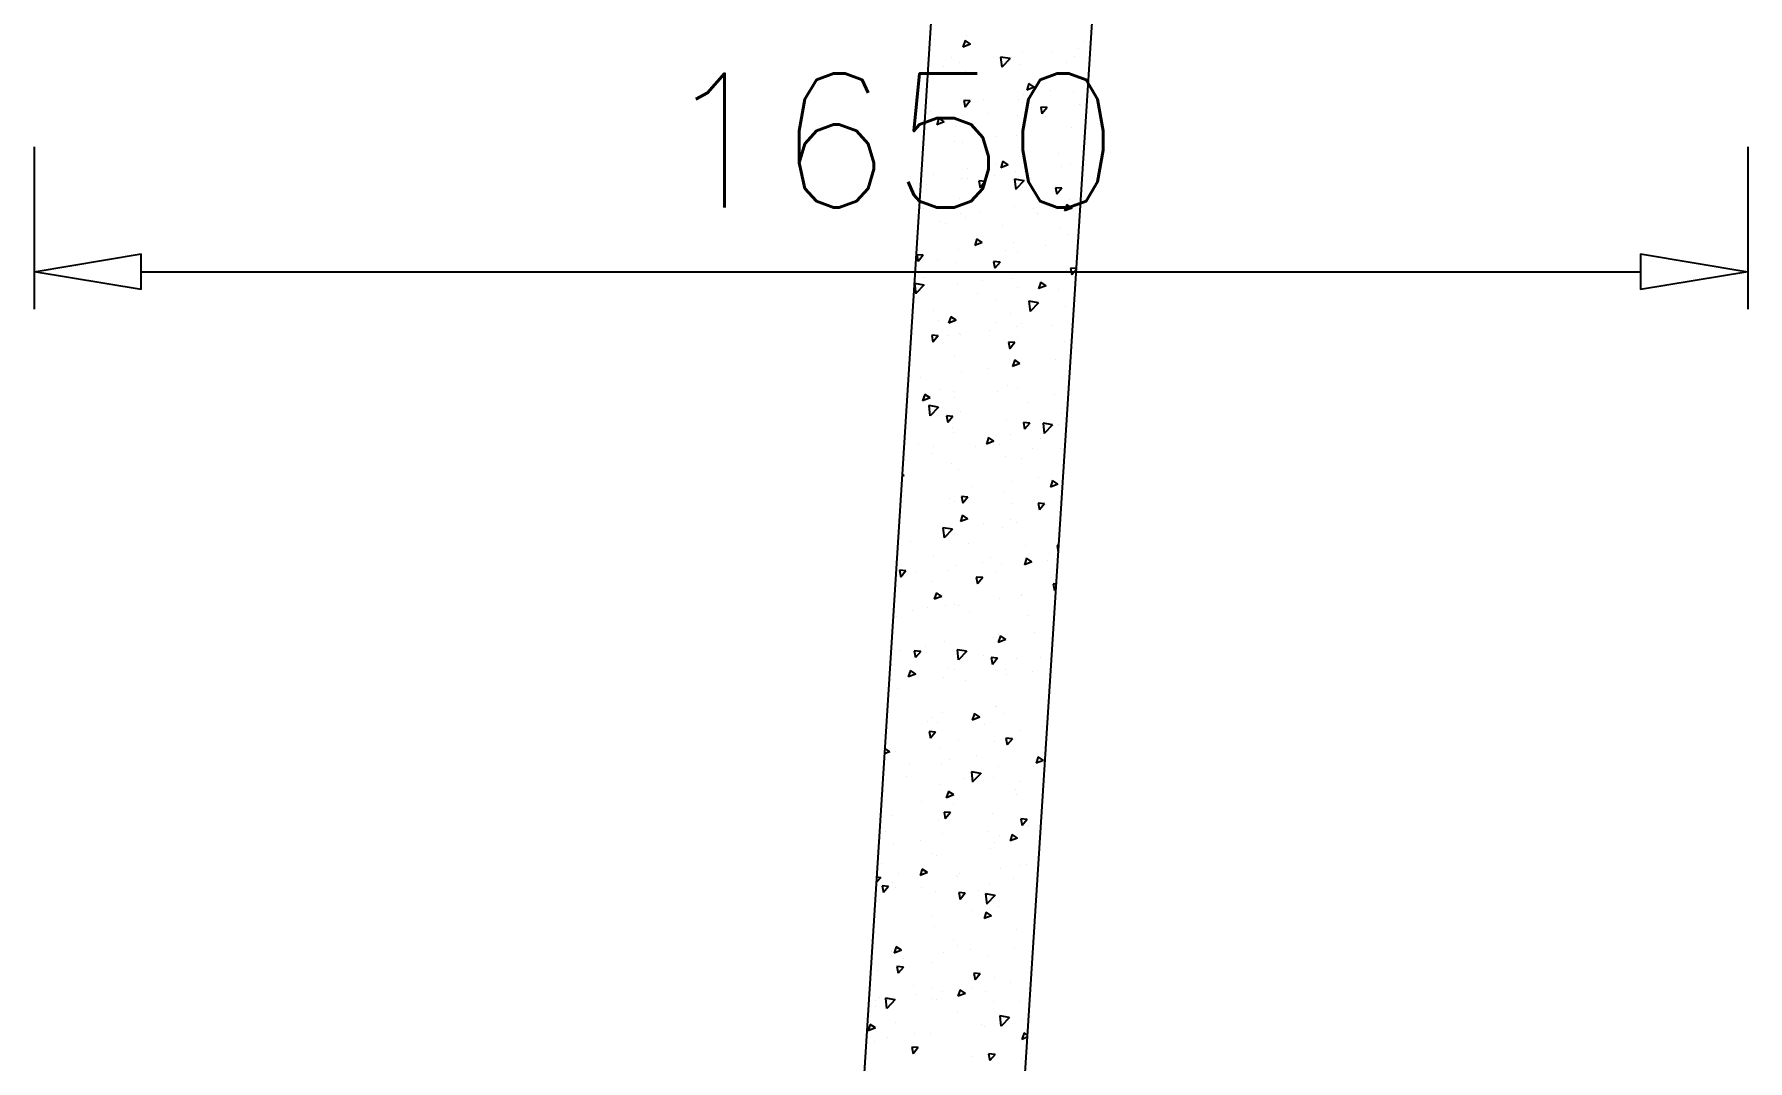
# Model space of a CAD drawing. Header units: millimetres. Extents: x 331487 to 517269, y 198509 to 399936.
# Drawn here: x 441854 to 443454, y 312369 to 313327 of the extents above; entities that cross this region are included whole.
import ezdxf

# ---------------------------------------------------------------- set-up
doc = ezdxf.new("R2010")
doc.units = ezdxf.units.MM
doc.header["$MEASUREMENT"] = 0
doc.layers.add('COLUMN', color=6, linetype='Continuous')
doc.layers.add('FOOTING', color=5, linetype='Continuous')
doc.styles.add('RO', font='romans.shx', dxfattribs={"height": 125})

# ---------------------------------------------------------------- blocks, each defined once
blk = doc.blocks.new('_ClosedBlank')
at = {"color": 0, "linetype": 'ByBlock', "lineweight": -2}
for p, q in [((-1, 0.167), (0, 0)), ((-1, 0.167), (-1, -0.167)), ((0, 0), (-1, -0.167))]:
    blk.add_line(p, q, dxfattribs=at)

msp = doc.modelspace()

# ---------------------------------------------------------------- linework, layer by layer
at = {"layer": 'COLUMN'}
for p, q in [((442729, 313928.7), (442579, 311568.5)), ((442879.3, 313928.7), (442729.3, 311568.5))]:
    msp.add_line(p, q, dxfattribs=at)
at = {"layer": 'COLUMN', "color": 2, "linetype": 'Continuous'}
for p, q in [((442694.7, 313322.4), (442694.7, 313322.4)), ((442723.5, 313321.1), (442721.5, 313315.1)), ((442728.5, 313317.8), (442721.5, 313315.1)), ((442728.5, 313317.8), (442723.5, 313321.1)), ((442725.1, 313326), (442725.1, 313326)), ((442829.5, 313313.7), (442829.5, 313313.7)), ((442835.3, 313320.4), (442835.3, 313320.4)), ((442703.5, 313297.1), (442703.5, 313297.1)), ((442711.3, 313305.7), (442711.3, 313305.7)), ((442718.7, 313300.4), (442718.7, 313300.4)), ((442756.6, 313305.6), (442757.7, 313296.2)), ((442765.5, 313304.3), (442756.6, 313305.6)), ((442765.5, 313304.4), (442757.8, 313296.2)), ((442764.7, 313303.4), (442764.7, 313303.4)), ((442766.6, 313305.4), (442766.6, 313305.4)), ((442774.4, 313299.1), (442774.4, 313299.1)), ((442777, 313310.4), (442777, 313310.4)), ((442804.5, 313310.4), (442804.5, 313310.4)), ((442818.1, 313301.1), (442818.1, 313301.1)), ((442825.7, 313306.2), (442825.7, 313306.2)), ((442723.9, 313292.7), (442723.9, 313292.7)), ((442783.2, 313280.9), (442781.1, 313274.8)), ((442788.1, 313277.5), (442783.2, 313280.9)), ((442728.4, 313264.8), (442722.5, 313265.3)), ((442722.5, 313265.3), (442723.6, 313259.1)), ((442728.4, 313264.8), (442723.6, 313259.1)), ((442723.7, 313266), (442723.7, 313266)), ((442740.3, 313266), (442740.3, 313266)), ((442773.2, 313265.8), (442773.2, 313265.8)), ((442778.2, 313271), (442778.2, 313271)), ((442788.1, 313277.5), (442781.1, 313274.8)), ((442803.2, 313274.2), (442803.2, 313274.2)), ((442824.5, 313272.9), (442824.5, 313272.9)), ((442691.5, 313254.8), (442691.5, 313254.8)), ((442699.1, 313248.6), (442697.1, 313242.6)), ((442704.1, 313245.3), (442699.2, 313248.6)), ((442722.6, 313259.4), (442722.6, 313259.4)), ((442744.8, 313252.6), (442744.8, 313252.6)), ((442772.9, 313250.8), (442772.9, 313250.8)), ((442777.1, 313263.7), (442777.1, 313263.7)), ((442800.2, 313258.5), (442794.2, 313259.1)), ((442794.2, 313259.1), (442795.3, 313252.8)), ((442800.2, 313258.5), (442795.3, 313252.8)), ((442798.2, 313250.3), (442798.2, 313250.3)), ((442830.5, 313261.5), (442830.5, 313261.5)), ((442831.2, 313260.8), (442831.2, 313260.8)), ((442704.1, 313245.3), (442697.1, 313242.6)), ((442714.6, 313240.8), (442714.6, 313240.8)), ((442771.9, 313232.5), (442771.9, 313232.5)), ((442776.9, 313234.8), (442776.9, 313234.8)), ((442823.3, 313239.6), (442823.3, 313239.6)), ((442714, 313226.5), (442714, 313226.5)), ((442721.4, 313226.1), (442721.4, 313226.1)), ((442751.9, 313231.5), (442751.9, 313231.5)), ((442725.4, 313201.5), (442725.4, 313201.5)), ((442752.8, 313205.8), (442752.8, 313205.8)), ((442758.8, 313208.4), (442756.8, 313202.3)), ((442763.8, 313205), (442756.8, 313202.3)), ((442763.8, 313205), (442758.8, 313208.4)), ((442811.1, 313215.8), (442811.1, 313215.8)), ((442813.8, 313203.7), (442813.8, 313203.7)), ((442822.1, 313206.3), (442822.1, 313206.3)), ((442687.7, 313187.1), (442687.7, 313187.1)), ((442694.4, 313195.8), (442694.4, 313195.8)), ((442720.2, 313192.8), (442720.2, 313192.8)), ((442725.6, 313192.1), (442725.6, 313192.1)), ((442742.3, 313189.6), (442736.3, 313190.1)), ((442736.3, 313190.1), (442737.5, 313183.8)), ((442742.3, 313189.6), (442737.5, 313183.9)), ((442750.6, 313195.4), (442750.6, 313195.4)), ((442769.8, 313191.7), (442770.9, 313182.2)), ((442778.7, 313190.3), (442769.8, 313191.7)), ((442770.7, 313199.3), (442770.7, 313199.3)), ((442778.8, 313190.4), (442771, 313182.3)), ((442778.7, 313199.2), (442778.7, 313199.2)), ((442832.1, 313197), (442832.1, 313197)), ((442718.4, 313173.8), (442718.4, 313173.8)), ((442776.7, 313183.8), (442776.7, 313183.8)), ((442814, 313183.3), (442808.1, 313183.8)), ((442808.1, 313183.8), (442809.2, 313177.6)), ((442814, 313183.3), (442809.2, 313177.6)), ((442818.5, 313168.1), (442816.5, 313162.1)), ((442823.5, 313164.8), (442818.5, 313168.1)), ((442820.8, 313173), (442820.8, 313173)), ((442825.3, 313169.2), (442825.3, 313169.2)), ((442684.4, 313164.1), (442684.4, 313164.1)), ((442699.3, 313152.6), (442699.3, 313152.6)), ((442719, 313159.6), (442719, 313159.6)), ((442724.3, 313155.9), (442724.3, 313155.9)), ((442737.8, 313161.8), (442737.8, 313161.8)), ((442769.5, 313166), (442769.5, 313166)), ((442787.5, 313164.2), (442787.5, 313164.2)), ((442791.1, 313159.6), (442791.1, 313159.6)), ((442823.5, 313164.8), (442816.5, 313162.1)), ((442705.5, 313150.6), (442705.5, 313150.6)), ((442758.8, 313148.4), (442758.8, 313148.4)), ((442812.2, 313146.1), (442812.2, 313146.1)), ((442819.6, 313139.7), (442819.6, 313139.7)), ((442684.5, 313120.7), (442678.5, 313121.2)), ((442678.5, 313121.2), (442679.6, 313114.9)), ((442684.5, 313120.7), (442679.6, 313114.9)), ((442717.8, 313126.3), (442717.8, 313126.3)), ((442734.5, 313135.9), (442732.5, 313129.8)), ((442739.5, 313132.5), (442732.5, 313129.8)), ((442739.5, 313132.5), (442734.5, 313135.9)), ((442761.1, 313124.8), (442761.1, 313124.8)), ((442768.3, 313132.7), (442768.3, 313132.7)), ((442772.6, 313124.1), (442772.6, 313124.1)), ((442799, 313129.8), (442799, 313129.8)), ((442824.1, 313133.1), (442824.1, 313133.1)), ((442698, 313116.5), (442698, 313116.5)), ((442714.3, 313114.1), (442714.3, 313114.1)), ((442756.2, 313114.4), (442750.2, 313114.9)), ((442750.2, 313114.9), (442751.4, 313108.6)), ((442756.2, 313114.4), (442751.4, 313108.6)), ((442818.4, 313106.4), (442818.4, 313106.4)), ((442827.2, 313108.2), (442821.9, 313108.6)), ((442821.9, 313108.6), (442823.1, 313102.3)), ((442827.1, 313107.2), (442823.1, 313102.4)), ((442676.4, 313094.3), (442677.5, 313084.8)), ((442685.2, 313092.9), (442676.4, 313094.3)), ((442685.3, 313093), (442677.6, 313084.9)), ((442686, 313099.5), (442686, 313099.5)), ((442716.6, 313093), (442716.6, 313093)), ((442739.4, 313097.3), (442739.4, 313097.3)), ((442767.1, 313099.4), (442767.1, 313099.4)), ((442772.7, 313090.3), (442772.7, 313090.3)), ((442794.2, 313095.6), (442792.2, 313089.5)), ((442799.2, 313092.2), (442792.2, 313089.6)), ((442792.8, 313095), (442792.8, 313095)), ((442799.2, 313092.2), (442794.2, 313095.6)), ((442797.7, 313093.6), (442797.7, 313093.6)), ((442810.8, 313089.1), (442810.8, 313089.1)), ((442734.8, 313085.4), (442734.8, 313085.4)), ((442752.5, 313079.1), (442752.5, 313079.1)), ((442783.1, 313077.7), (442784.2, 313068.2)), ((442792, 313076.3), (442783.1, 313077.7)), ((442792.1, 313076.4), (442784.3, 313068.3)), ((442817.2, 313073.1), (442817.2, 313073.1)), ((442694.1, 313069.1), (442694.1, 313069.1)), ((442698.4, 313059.9), (442698.4, 313059.9)), ((442710.2, 313063.3), (442708.1, 313057.3)), ((442715.2, 313060), (442708.2, 313057.3)), ((442715.2, 313060), (442710.2, 313063.3)), ((442715.3, 313059.7), (442715.3, 313059.7)), ((442751.8, 313057.6), (442751.8, 313057.6)), ((442765.9, 313066.1), (442765.9, 313066.1)), ((442776.4, 313057.2), (442776.4, 313057.2)), ((442698.3, 313045.4), (442692.4, 313046)), ((442692.4, 313045.9), (442693.5, 313039.7)), ((442698.3, 313045.4), (442693.5, 313039.7)), ((442708.5, 313045.9), (442708.5, 313045.9)), ((442718.1, 313047.2), (442718.1, 313047.2)), ((442719.5, 313046.5), (442719.5, 313046.5)), ((442746.4, 313050.9), (442746.4, 313050.9)), ((442771.4, 313054.2), (442771.4, 313054.2)), ((442772.9, 313044.2), (442772.9, 313044.2)), ((442805.2, 313055.4), (442805.2, 313055.4)), ((442714.1, 313026.4), (442714.1, 313026.4)), ((442770.1, 313039.2), (442764.1, 313039.7)), ((442764.1, 313039.7), (442765.2, 313033.4)), ((442764.6, 313032.8), (442764.6, 313032.8)), ((442770.1, 313039.2), (442765.2, 313033.4)), ((442816, 313039.8), (442816, 313039.8)), ((442720.1, 313011.5), (442720.1, 313011.5)), ((442745.1, 313014.8), (442745.1, 313014.8)), ((442769.9, 313023.1), (442767.8, 313017)), ((442774.8, 313019.7), (442767.8, 313017)), ((442774.8, 313019.7), (442769.9, 313023.1)), ((442808.3, 313023.1), (442808.3, 313023.1)), ((442682.2, 313006.5), (442682.2, 313006.5)), ((442700, 312995.4), (442700, 312995.4)), ((442712.9, 312993.1), (442712.9, 312993.1)), ((442753.4, 312993.1), (442753.4, 312993.1)), ((442763.4, 312999.5), (442763.4, 312999.5)), ((442772.3, 312997.5), (442772.3, 312997.5)), ((442814.8, 313006.6), (442814.8, 313006.6)), ((442685.8, 312990.8), (442683.8, 312984.8)), ((442690.8, 312987.5), (442683.8, 312984.8)), ((442690.8, 312987.5), (442685.8, 312990.8)), ((442689.6, 312980.3), (442690.7, 312970.8)), ((442698.5, 312978.9), (442689.6, 312980.3)), ((442698.6, 312979), (442690.8, 312970.9)), ((442714, 312987.5), (442714, 312987.5)), ((442782, 312983.6), (442782, 312983.6)), ((442806.8, 312990.8), (442806.8, 312990.8)), ((442693.8, 312972), (442693.8, 312972)), ((442712.2, 312970.2), (442706.2, 312970.7)), ((442706.2, 312970.7), (442707.4, 312964.5)), ((442712.2, 312970.2), (442707.4, 312964.5)), ((442718.8, 312975.3), (442718.8, 312975.3)), ((442762.2, 312966.2), (442762.2, 312966.2)), ((442783.9, 312963.9), (442778, 312964.5)), ((442778, 312964.5), (442779.1, 312958.2)), ((442783.9, 312963.9), (442779.1, 312958.2)), ((442796.3, 312963.8), (442797.4, 312954.3)), ((442805.2, 312962.4), (442796.3, 312963.8)), ((442805.3, 312962.5), (442797.5, 312954.4)), ((442810.5, 312962.5), (442810.5, 312962.5)), ((442813.6, 312973.3), (442813.6, 312973.3)), ((442680.1, 312944.5), (442680.1, 312944.5)), ((442711.7, 312959.8), (442711.7, 312959.8)), ((442712.4, 312955.7), (442712.4, 312955.7)), ((442745.5, 312950.6), (442743.5, 312944.5)), ((442750.5, 312947.2), (442743.5, 312944.5)), ((442750.5, 312947.2), (442745.5, 312950.6)), ((442752.2, 312952.5), (442752.2, 312952.5)), ((442755.7, 312944.2), (442755.7, 312944.2)), ((442765.8, 312953.4), (442765.8, 312953.4)), ((442793.5, 312949.2), (442793.5, 312949.2)), ((442667.5, 312932.6), (442667.5, 312932.6)), ((442692.5, 312935.9), (442692.5, 312935.9)), ((442693.8, 312942.5), (442693.8, 312942.5)), ((442733.5, 312942.3), (442733.5, 312942.3)), ((442761, 312932.9), (442761, 312932.9)), ((442776.1, 312930.5), (442776.1, 312930.5)), ((442786.9, 312940), (442786.9, 312940)), ((442812.3, 312940), (442812.3, 312940)), ((442666.5, 312915), (442664.6, 312914.2)), ((442666.5, 312915), (442664.7, 312916.2)), ((442710.5, 312926.5), (442710.5, 312926.5)), ((442717.8, 312920.5), (442717.8, 312920.5)), ((442792.3, 312913), (442792.3, 312913)), ((442666.2, 312896.4), (442666.2, 312896.4)), ((442729.4, 312904.7), (442729.4, 312904.7)), ((442759.8, 312899.6), (442759.8, 312899.6)), ((442767.2, 312909.7), (442767.2, 312909.7)), ((442805.2, 312910.3), (442803.2, 312904.3)), ((442810.2, 312906.9), (442803.2, 312904.3)), ((442810.2, 312906.9), (442805.2, 312910.3)), ((442811.1, 312906.7), (442811.1, 312906.7)), ((442709.3, 312893.2), (442709.3, 312893.2)), ((442714, 312891.2), (442714, 312891.2)), ((442726.1, 312895), (442720.1, 312895.5)), ((442720.1, 312895.5), (442721.3, 312889.2)), ((442726.1, 312895), (442721.3, 312889.2)), ((442767.4, 312888.9), (442767.4, 312888.9)), ((442797.8, 312888.7), (442791.8, 312889.2)), ((442791.8, 312889.2), (442793, 312883)), ((442797.8, 312888.7), (442793, 312883)), ((442702.9, 312866.3), (442704, 312856.8)), ((442711.8, 312865), (442702.9, 312866.3)), ((442703.1, 312865.3), (442703.1, 312865.3)), ((442711.9, 312865.1), (442704.1, 312856.9)), ((442721.2, 312878), (442719.2, 312872)), ((442726.2, 312874.7), (442719.2, 312872)), ((442726.2, 312874.7), (442721.2, 312878)), ((442740.9, 312870.3), (442740.9, 312870.3)), ((442758.6, 312866.4), (442758.6, 312866.4)), ((442766, 312873.6), (442766, 312873.6)), ((442772, 312870.9), (442772, 312870.9)), ((442809.9, 312873.4), (442809.9, 312873.4)), ((442673, 312853.8), (442673, 312853.8)), ((442708.1, 312860), (442708.1, 312860)), ((442713.7, 312860.9), (442713.7, 312860.9)), ((442726.4, 312851.5), (442726.4, 312851.5)), ((442779.8, 312849.3), (442779.8, 312849.3)), ((442809.6, 312849.8), (442810.4, 312843.2)), ((442810.8, 312849.6), (442809.6, 312849.8)), ((442694.1, 312840.3), (442694.1, 312840.3)), ((442739.7, 312834.1), (442739.7, 312834.1)), ((442747.5, 312838.1), (442747.5, 312838.1)), ((442757.3, 312833.1), (442757.3, 312833.1)), ((442780.9, 312837.8), (442778.9, 312831.7)), ((442785.9, 312834.4), (442778.9, 312831.7)), ((442785.9, 312834.4), (442780.9, 312837.8)), ((442800.9, 312835.8), (442800.9, 312835.8)), ((442802.8, 312842.5), (442802.8, 312842.5)), ((442808.7, 312840.1), (442808.7, 312840.1)), ((442668.2, 312826), (442662.3, 312826.6)), ((442662.3, 312826.6), (442663.4, 312820.3)), ((442668.2, 312826), (442663.4, 312820.3)), ((442676.8, 312825.9), (442676.8, 312825.9)), ((442706.8, 312826.7), (442706.8, 312826.7)), ((442714.6, 312830.8), (442714.6, 312830.8)), ((442740, 312819.8), (442734, 312820.3)), ((442734, 312820.3), (442735.1, 312814)), ((442740, 312819.8), (442735.1, 312814)), ((442751.9, 312825.9), (442751.9, 312825.9)), ((442693.5, 312815.9), (442693.5, 312815.9)), ((442696.9, 312805.5), (442694.8, 312799.5)), ((442701.8, 312802.2), (442694.8, 312799.5)), ((442701.8, 312802.2), (442696.9, 312805.5)), ((442775.8, 312803.9), (442775.8, 312803.9)), ((442776.5, 312803), (442776.5, 312803)), ((442808.5, 312813.8), (442805.7, 312814)), ((442805.7, 312814), (442806.9, 312807.7)), ((442808.2, 312809.4), (442806.9, 312807.8)), ((442807.5, 312806.8), (442807.5, 312806.8)), ((442674.6, 312789.2), (442674.6, 312789.2)), ((442688.3, 312791.4), (442688.3, 312791.4)), ((442705.6, 312793.4), (442705.6, 312793.4)), ((442713.4, 312794.7), (442713.4, 312794.7)), ((442717.5, 312793.9), (442717.5, 312793.9)), ((442728, 312787), (442728, 312787)), ((442756.1, 312799.8), (442756.1, 312799.8)), ((442781.4, 312784.7), (442781.4, 312784.7)), ((442659.2, 312783.9), (442659.2, 312783.9)), ((442788.1, 312768.6), (442788.1, 312768.6)), ((442687, 312755.3), (442687, 312755.3)), ((442704.4, 312760.1), (442704.4, 312760.1)), ((442716.1, 312752.4), (442717.2, 312742.9)), ((442725, 312751), (442716.1, 312752.4)), ((442750.2, 312763.6), (442750.2, 312763.6)), ((442756.6, 312765.3), (442754.5, 312759.2)), ((442761.5, 312761.9), (442754.5, 312759.2)), ((442754.9, 312766.5), (442754.9, 312766.5)), ((442761.5, 312761.9), (442756.6, 312765.3)), ((442654.8, 312738.4), (442654.8, 312738.4)), ((442662, 312752), (442662, 312752)), ((442682.1, 312750.8), (442676.1, 312751.4)), ((442676.1, 312751.3), (442677.3, 312745.1)), ((442682.1, 312750.8), (442677.3, 312745.1)), ((442687.1, 312749.6), (442687.1, 312749.6)), ((442708.1, 312736.1), (442708.1, 312736.1)), ((442725.1, 312751.1), (442717.3, 312743)), ((442740.4, 312747.3), (442740.4, 312747.3)), ((442753.8, 312744.6), (442747.9, 312745.1)), ((442747.9, 312745.1), (442749, 312738.8)), ((442753.8, 312744.6), (442749, 312738.8)), ((442771.7, 312744.3), (442771.7, 312744.3)), ((442793.8, 312745.1), (442793.8, 312745.1)), ((442655.1, 312724.2), (442655.1, 312724.2)), ((442672.5, 312733), (442670.5, 312727)), ((442677.5, 312729.7), (442670.5, 312727)), ((442677.5, 312729.7), (442672.5, 312733)), ((442703.2, 312726.8), (442703.2, 312726.8)), ((442713.4, 312734.2), (442713.4, 312734.2)), ((442723.9, 312724.1), (442723.9, 312724.1)), ((442753.7, 312733.2), (442753.7, 312733.2)), ((442761.5, 312733.9), (442761.5, 312733.9)), ((442761.8, 312729.1), (442761.8, 312729.1)), ((442786.8, 312732.4), (442786.8, 312732.4)), ((442660.7, 312715.8), (442660.7, 312715.8)), ((442693.3, 312689.2), (442693.3, 312689.2)), ((442702, 312693.5), (442702, 312693.5)), ((442732.2, 312692.8), (442730.2, 312686.7)), ((442737.2, 312689.4), (442730.2, 312686.7)), ((442737.2, 312689.4), (442732.2, 312692.8)), ((442735.5, 312689.7), (442735.5, 312689.7)), ((442751.6, 312699.2), (442751.6, 312699.2)), ((442752.5, 312699.9), (442752.5, 312699.9)), ((442760.5, 312693), (442760.5, 312693)), ((442688.7, 312685.1), (442688.7, 312685.1)), ((442696, 312675.6), (442690, 312676.1)), ((442690, 312676.1), (442691.2, 312669.9)), ((442696, 312675.6), (442691.2, 312669.9)), ((442697.6, 312684.7), (442697.6, 312684.7)), ((442742, 312682.8), (442742, 312682.8)), ((442775.5, 312677.3), (442775.5, 312677.3)), ((442795.4, 312680.5), (442795.4, 312680.5)), ((442653.2, 312657.1), (442648.1, 312655.2)), ((442653.2, 312657.1), (442648.4, 312660.4)), ((442658.9, 312657.3), (442658.9, 312657.3)), ((442700.8, 312660.2), (442700.8, 312660.2)), ((442717.2, 312667.3), (442717.2, 312667.3)), ((442751.3, 312666.6), (442751.3, 312666.6)), ((442767.7, 312669.3), (442761.7, 312669.9)), ((442761.7, 312669.9), (442762.9, 312663.6)), ((442767.7, 312669.3), (442762.9, 312663.6)), ((442797.3, 312661.8), (442797.3, 312661.8)), ((442647.7, 312647.7), (442647.7, 312647.7)), ((442648.8, 312652.7), (442648.8, 312652.7)), ((442671.3, 312645.3), (442671.3, 312645.3)), ((442701.1, 312645.4), (442701.1, 312645.4)), ((442709.2, 312650.2), (442709.2, 312650.2)), ((442734.2, 312653.5), (442734.2, 312653.5)), ((442754.4, 312643.1), (442754.4, 312643.1)), ((442791.9, 312652.5), (442789.9, 312646.5)), ((442796.9, 312649.1), (442789.9, 312646.5)), ((442796.9, 312649.1), (442791.9, 312652.5)), ((442668.8, 312634.2), (442668.8, 312634.2)), ((442699.5, 312626.9), (442699.5, 312626.9)), ((442722.1, 312632), (442722.1, 312632)), ((442729.4, 312638.4), (442730.5, 312628.9)), ((442738.3, 312637), (442729.4, 312638.4)), ((442738.4, 312637.1), (442730.6, 312629)), ((442750, 312633.3), (442750, 312633.3)), ((442775.5, 312629.7), (442775.5, 312629.7)), ((442647.6, 312619.4), (442647.6, 312619.4)), ((442682.8, 312610.8), (442682.8, 312610.8)), ((442707.9, 312620.2), (442705.9, 312614.2)), ((442712.9, 312616.9), (442705.9, 312614.2)), ((442712.9, 312616.9), (442707.9, 312620.2)), ((442707.9, 312614.1), (442707.9, 312614.1)), ((442771, 312622.4), (442771, 312622.4)), ((442771.4, 312617.6), (442771.4, 312617.6)), ((442645, 312605.8), (442645, 312605.8)), ((442654.8, 312597.6), (442654.8, 312597.6)), ((442698.3, 312593.6), (442698.3, 312593.6)), ((442709.9, 312600.4), (442703.9, 312600.9)), ((442703.9, 312600.9), (442705, 312594.6)), ((442709.9, 312600.4), (442705, 312594.6)), ((442713.1, 312607.6), (442713.1, 312607.6)), ((442748.8, 312600), (442748.8, 312600)), ((442781.6, 312594.1), (442775.6, 312594.6)), ((442775.6, 312594.6), (442776.8, 312588.4)), ((442781.6, 312594.1), (442776.8, 312588.4)), ((442646.4, 312586.1), (442646.4, 312586.1)), ((442649.3, 312583.1), (442649.3, 312583.1)), ((442702.7, 312580.9), (442702.7, 312580.9)), ((442744.7, 312583), (442744.7, 312583)), ((442756.1, 312578.6), (442756.1, 312578.6)), ((442767.6, 312580), (442765.6, 312573.9)), ((442772.6, 312576.6), (442765.6, 312573.9)), ((442772.6, 312576.6), (442767.6, 312580)), ((442782.6, 312588), (442782.6, 312588)), ((442656.5, 312571.4), (442656.5, 312571.4)), ((442681.6, 312574.7), (442681.6, 312574.7)), ((442693, 312562.6), (442693, 312562.6)), ((442697.1, 312560.4), (442697.1, 312560.4)), ((442747.6, 312566.8), (442747.6, 312566.8)), ((442751.3, 312572.6), (442751.3, 312572.6)), ((442645.2, 312552.9), (442645.2, 312552.9)), ((442683.6, 312547.7), (442681.5, 312541.7)), ((442688.5, 312544.4), (442681.5, 312541.7)), ((442688.5, 312544.4), (442683.6, 312547.7)), ((442756.3, 312548.5), (442756.3, 312548.5)), ((442775.2, 312550.7), (442775.2, 312550.7)), ((442781.3, 312551.8), (442781.3, 312551.8)), ((442644.9, 312539.7), (442640.5, 312535.1)), ((442644.8, 312539.6), (442640.8, 312540.2)), ((442652, 312531.4), (442646, 312532)), ((442646, 312532), (442647.2, 312525.7)), ((442652, 312531.4), (442647.2, 312525.7)), ((442655.3, 312535.2), (442655.3, 312535.2)), ((442658.6, 312530.6), (442658.6, 312530.6)), ((442661.7, 312543.5), (442661.7, 312543.5)), ((442682.8, 312530), (442682.8, 312530)), ((442715.1, 312541.2), (442715.1, 312541.2)), ((442716.9, 312540.7), (442716.9, 312540.7)), ((442718.4, 312543.5), (442718.4, 312543.5)), ((442746.4, 312533.5), (442746.4, 312533.5)), ((442768.5, 312539), (442768.5, 312539)), ((442644, 312519.6), (442644, 312519.6)), ((442695.9, 312527.1), (442695.9, 312527.1)), ((442723.7, 312525.2), (442717.8, 312525.7)), ((442717.8, 312525.7), (442718.9, 312519.4)), ((442723.7, 312525.2), (442718.9, 312519.4)), ((442736.2, 312527.8), (442736.2, 312527.8)), ((442742.6, 312524.5), (442743.7, 312515)), ((442751.5, 312523.1), (442742.6, 312524.5)), ((442751.6, 312523.2), (442743.8, 312515.1)), ((442755, 312512.4), (442755, 312512.4)), ((442789.5, 312525.5), (442789.5, 312525.5)), ((442789.8, 312519.4), (442789.5, 312519.4)), ((442789.5, 312519.4), (442789.7, 312518.2)), ((442692.1, 312504.1), (442692.1, 312504.1)), ((442730, 312509.1), (442730, 312509.1)), ((442743.3, 312507.5), (442741.2, 312501.4)), ((442748.2, 312504.1), (442741.2, 312501.4)), ((442748.2, 312504.1), (442743.3, 312507.5)), ((442745.2, 312500.2), (442745.2, 312500.2)), ((442642.7, 312486.3), (442642.7, 312486.3)), ((442694.7, 312493.8), (442694.7, 312493.8)), ((442712.8, 312481), (442712.8, 312481)), ((442771.1, 312491), (442771.1, 312491)), ((442654.5, 312471), (442654.5, 312471)), ((442659.2, 312475.2), (442657.2, 312469.2)), ((442664.2, 312471.9), (442657.2, 312469.2)), ((442664.2, 312471.9), (442659.2, 312475.2)), ((442663.3, 312478.9), (442663.3, 312478.9)), ((442665.8, 312464.6), (442665.8, 312464.6)), ((442703.7, 312469.6), (442703.7, 312469.6)), ((442716.7, 312476.7), (442716.7, 312476.7)), ((442728.7, 312472.9), (442728.7, 312472.9)), ((442744, 312466.9), (442744, 312466.9)), ((442770.1, 312474.4), (442770.1, 312474.4)), ((442641.5, 312453), (442641.5, 312453)), ((442665.9, 312456.2), (442659.9, 312456.8)), ((442659.9, 312456.7), (442661.1, 312450.5)), ((442665.9, 312456.2), (442661.1, 312450.5)), ((442693.5, 312460.5), (442693.5, 312460.5)), ((442737.6, 312450), (442731.6, 312450.5)), ((442731.6, 312450.5), (442732.8, 312444.2)), ((442737.6, 312450), (442732.8, 312444.2)), ((442675.7, 312439.3), (442675.7, 312439.3)), ((442692.7, 312436), (442692.7, 312436)), ((442702.4, 312433.5), (442702.4, 312433.5)), ((442718.9, 312434.9), (442716.9, 312428.9)), ((442723.9, 312431.6), (442718.9, 312434.9)), ((442729.1, 312437), (442729.1, 312437)), ((442742.8, 312433.6), (442742.8, 312433.6)), ((442751, 312446), (442751, 312446)), ((442765.6, 312441.8), (442765.6, 312441.8)), ((442782.5, 312434.8), (442782.5, 312434.8)), ((442634.3, 312426), (442634.3, 312426)), ((442639.5, 312425.2), (442639.5, 312425.2)), ((442640.3, 312419.7), (442640.3, 312419.7)), ((442643.4, 312428.1), (442643.4, 312428.1)), ((442649.2, 312427), (442650.3, 312417.5)), ((442658.1, 312425.7), (442649.2, 312427)), ((442658.2, 312425.8), (442650.4, 312417.6)), ((442677.4, 312430.2), (442677.4, 312430.2)), ((442692.2, 312427.2), (442692.2, 312427.2)), ((442696.8, 312425.8), (442696.8, 312425.8)), ((442723.9, 312431.6), (442716.9, 312428.9)), ((442750.2, 312423.6), (442750.2, 312423.6)), ((442774.9, 312424), (442774.9, 312424)), ((442634.9, 312402.7), (442632.9, 312396.7)), ((442639.9, 312399.3), (442634.9, 312402.7)), ((442658.3, 312404), (442658.3, 312404)), ((442716.6, 312414), (442716.6, 312414)), ((442739.3, 312402.4), (442739.3, 312402.4)), ((442741.5, 312400.3), (442741.5, 312400.3)), ((442755.9, 312410.5), (442757, 312401)), ((442764.8, 312409.1), (442755.9, 312410.5)), ((442764.9, 312409.2), (442757.1, 312401.1)), ((442777.1, 312407.3), (442777.1, 312407.3)), ((442639.9, 312399.3), (442632.9, 312396.7)), ((442639.1, 312386.4), (442639.1, 312386.4)), ((442651.1, 312390.7), (442651.1, 312390.7)), ((442676.1, 312394), (442676.1, 312394)), ((442691, 312393.9), (442691, 312393.9)), ((442778.6, 312394.7), (442776.6, 312388.6)), ((442781.6, 312390.6), (442776.6, 312388.6)), ((442781.7, 312392.6), (442778.6, 312394.7)), ((442679.8, 312381), (442673.8, 312381.5)), ((442673.8, 312381.5), (442674.9, 312375.3)), ((442679.8, 312381), (442674.9, 312375.3)), ((442677.3, 312374.7), (442677.3, 312374.7)), ((442730.7, 312372.5), (442730.7, 312372.5)), ((442751.5, 312374.7), (442745.5, 312375.3)), ((442745.5, 312375.2), (442746.7, 312369)), ((442751.5, 312374.7), (442746.7, 312369)), ((442775.9, 312371.2), (442775.9, 312371.2))]:
    msp.add_line(p, q, dxfattribs=at)
at = {"layer": 'FOOTING', "color": 4}
for p, q in [((441854.3, 313221.8), (441854.3, 313070.3)), ((443454.3, 313221.8), (443454.3, 313070.3)), ((441954.3, 313105.3), (443354.3, 313105.3))]:
    msp.add_line(p, q, dxfattribs=at)

# ---------------------------------------------------------------- block references
at = {"layer": 'FOOTING', "color": 4, "xscale": 100, "yscale": 100, "zscale": 100, "rotation": 180}
msp.add_blockref('_ClosedBlank', (441854.3, 313105.3), dxfattribs=at)
at = {"layer": 'FOOTING', "color": 4, "xscale": 100, "yscale": 100, "zscale": 100}
msp.add_blockref('_ClosedBlank', (443454.3, 313105.3), dxfattribs=at)

# ---------------------------------------------------------------- texts
at = {"layer": 'FOOTING', "color": 3, "insert": (442654.3, 313227.8), "char_height": 125, "attachment_point": 5, "style": 'RO'}
msp.add_mtext('1650', dxfattribs=at)

doc.saveas('drawing.dxf')
